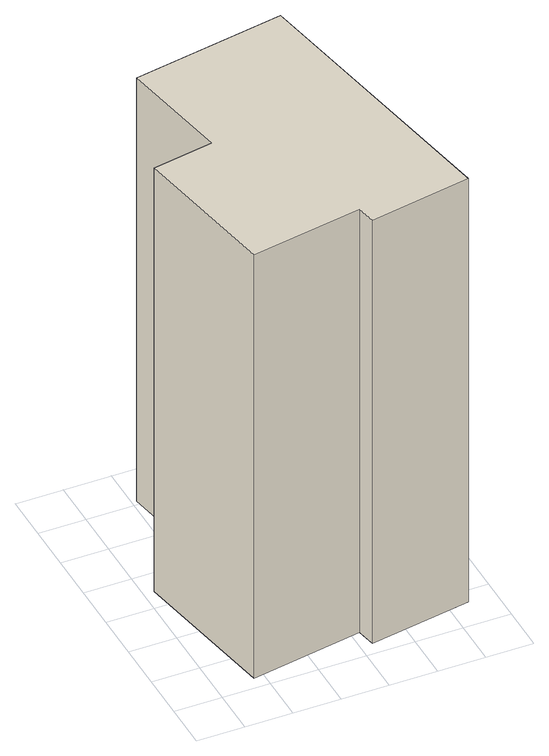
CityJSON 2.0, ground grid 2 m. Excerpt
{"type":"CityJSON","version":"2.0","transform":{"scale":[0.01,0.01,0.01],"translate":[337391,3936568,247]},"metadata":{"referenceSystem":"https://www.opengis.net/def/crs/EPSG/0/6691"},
"CityObjects":{
"building1":{"type":"Building","attributes":{"measuredHeight":22.6,"BuildingIDAttribute.prefecture":"14","BuildingIDAttribute.city":"14151","BuildingDetailAttribute.surveyYear":2015,"BuildingLandSlideRiskAttribute.description":"1","BuildingLandSlideRiskAttribute.areaType":"1"},"geometry":[{"type":"Solid","lod":"1","boundaries":[[[[0,1,2,3,4,5,6,7]],[[6,8,9,7]],[[5,10,8,6]],[[4,11,10,5]],[[3,12,11,4]],[[2,13,12,3]],[[1,14,13,2]],[[0,15,14,1]],[[7,9,15,0]],[[8,10,11,12,13,14,15,9]]]]}]}
},
"vertices":[
[1084,135,28],[650,58,28],[635,139,28],[158,55,28],[44,695,28],[304,741,28],[218,1221,28],[870,1336,28],[218,1221,2043],[870,1336,2043],[304,741,2043],[44,695,2043],[158,55,2043],[635,139,2043],[650,58,2043],[1084,135,2043]
]}
